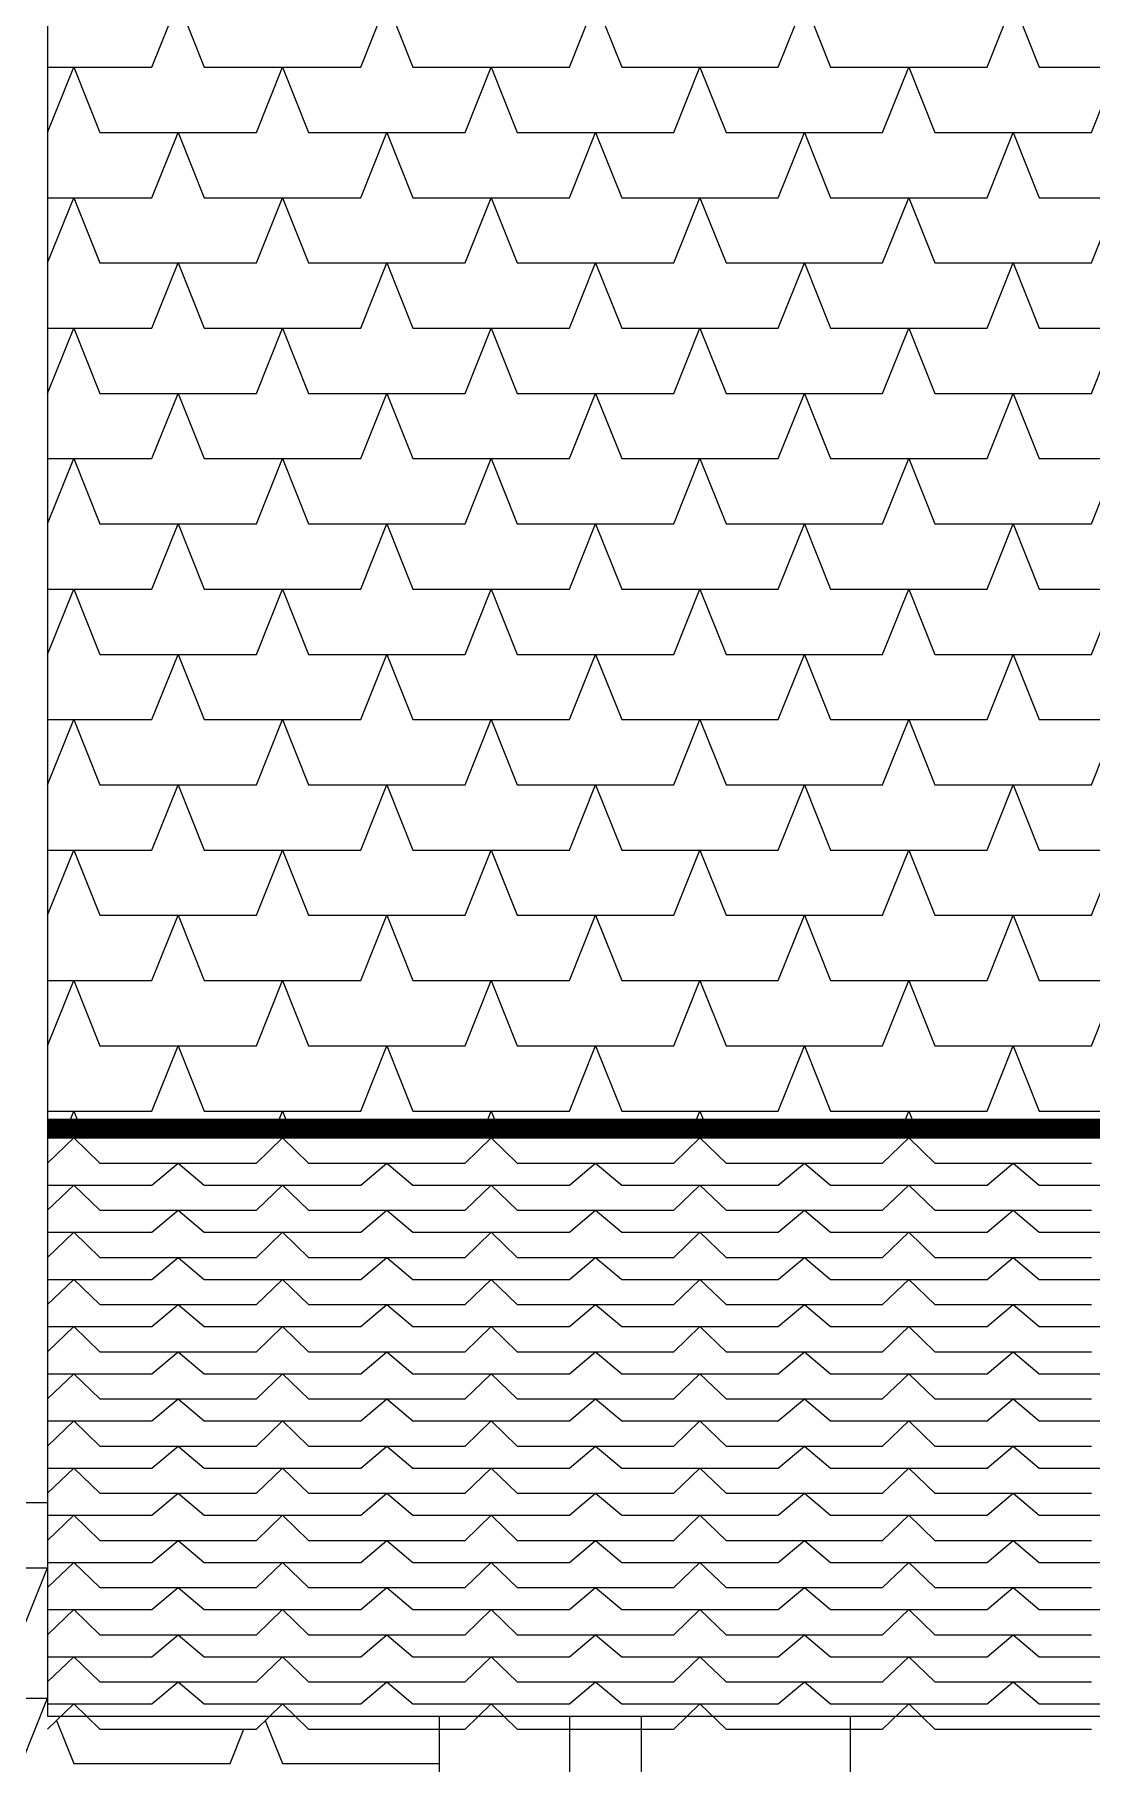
# Model space of a CAD drawing. Header units: inches. Extents: x 86794 to 87086, y 41803 to 41823.
# Drawn here: x 87029.641 to 87030.451, y 41818.98 to 41820.305 of the extents above; entities that cross this region are included whole.
import ezdxf

# ---------------------------------------------------------------- set-up
doc = ezdxf.new("R2010")
doc.units = ezdxf.units.IN
doc.header["$MEASUREMENT"] = 0

msp = doc.modelspace()

# ---------------------------------------------------------------- linework, layer by layer
at = {"ltscale": 0.006}
for p, q in [((87029.6509, 41821.7295), (87029.6509, 41819.0158)), ((87029.6509, 41819.459), (87037.8509, 41819.459)), ((87029.6509, 41819.459), (87037.8509, 41819.459)), ((87029.6509, 41819.459), (87037.8509, 41819.459)), ((87023.7509, 41819.1795), (87029.6509, 41819.1795)), ((87029.6509, 41819.0158), (87037.8509, 41819.0158)), ((87029.9509, 41819.0158), (87029.9509, 41817.1136)), ((87030.0509, 41819.0158), (87030.0509, 41814.4136)), ((87030.1059, 41819.0158), (87030.1059, 41814.2936)), ((87030.2659, 41819.0158), (87030.2659, 41814.2936))]:
    msp.add_line(p, q, dxfattribs=at)
at = {"color": 250}
for p, q in [((87029.7309, 41820.2795), (87029.7509, 41820.3295)), ((87029.7509, 41820.3295), (87029.7709, 41820.2795)), ((87029.8909, 41820.2795), (87029.9109, 41820.3295)), ((87029.9109, 41820.3295), (87029.9309, 41820.2795)), ((87030.0509, 41820.2795), (87030.0709, 41820.3295)), ((87030.0709, 41820.3295), (87030.0909, 41820.2795)), ((87030.2109, 41820.2795), (87030.2309, 41820.3295)), ((87030.2309, 41820.3295), (87030.2509, 41820.2795)), ((87030.3709, 41820.2795), (87030.3909, 41820.3295)), ((87030.3909, 41820.3295), (87030.4109, 41820.2795)), ((87029.6509, 41820.2795), (87029.7309, 41820.2795)), ((87029.6509, 41820.2295), (87029.6709, 41820.2795)), ((87029.6709, 41820.2795), (87029.6909, 41820.2295)), ((87029.7709, 41820.2795), (87029.8909, 41820.2795)), ((87029.8109, 41820.2295), (87029.8309, 41820.2795)), ((87029.8309, 41820.2795), (87029.8509, 41820.2295)), ((87029.9309, 41820.2795), (87030.0509, 41820.2795)), ((87029.9709, 41820.2295), (87029.9909, 41820.2795)), ((87029.9909, 41820.2795), (87030.0109, 41820.2295)), ((87030.0909, 41820.2795), (87030.2109, 41820.2795)), ((87030.1309, 41820.2295), (87030.1509, 41820.2795)), ((87030.1509, 41820.2795), (87030.1709, 41820.2295)), ((87030.2509, 41820.2795), (87030.3709, 41820.2795)), ((87030.2909, 41820.2295), (87030.3109, 41820.2795)), ((87030.3109, 41820.2795), (87030.3309, 41820.2295)), ((87030.4109, 41820.2795), (87030.5309, 41820.2795)), ((87030.4509, 41820.2295), (87030.4709, 41820.2795)), ((87029.6909, 41820.2295), (87029.8109, 41820.2295)), ((87029.7309, 41820.1795), (87029.7509, 41820.2295)), ((87029.7509, 41820.2295), (87029.7709, 41820.1795)), ((87029.8509, 41820.2295), (87029.9709, 41820.2295)), ((87029.8909, 41820.1795), (87029.9109, 41820.2295)), ((87029.9109, 41820.2295), (87029.9309, 41820.1795)), ((87030.0109, 41820.2295), (87030.1309, 41820.2295)), ((87030.0509, 41820.1795), (87030.0709, 41820.2295)), ((87030.0709, 41820.2295), (87030.0909, 41820.1795)), ((87030.1709, 41820.2295), (87030.2909, 41820.2295)), ((87030.2109, 41820.1795), (87030.2309, 41820.2295)), ((87030.2309, 41820.2295), (87030.2509, 41820.1795)), ((87030.3309, 41820.2295), (87030.4509, 41820.2295)), ((87030.3709, 41820.1795), (87030.3909, 41820.2295)), ((87030.3909, 41820.2295), (87030.4109, 41820.1795)), ((87029.6509, 41820.1795), (87029.7309, 41820.1795)), ((87029.6509, 41820.1295), (87029.6709, 41820.1795)), ((87029.6709, 41820.1795), (87029.6909, 41820.1295)), ((87029.7709, 41820.1795), (87029.8909, 41820.1795)), ((87029.8109, 41820.1295), (87029.8309, 41820.1795)), ((87029.8309, 41820.1795), (87029.8509, 41820.1295)), ((87029.9309, 41820.1795), (87030.0509, 41820.1795)), ((87029.9709, 41820.1295), (87029.9909, 41820.1795)), ((87029.9909, 41820.1795), (87030.0109, 41820.1295)), ((87030.0909, 41820.1795), (87030.2109, 41820.1795)), ((87030.1309, 41820.1295), (87030.1509, 41820.1795)), ((87030.1509, 41820.1795), (87030.1709, 41820.1295)), ((87030.2509, 41820.1795), (87030.3709, 41820.1795)), ((87030.2909, 41820.1295), (87030.3109, 41820.1795)), ((87030.3109, 41820.1795), (87030.3309, 41820.1295)), ((87030.4109, 41820.1795), (87030.5309, 41820.1795)), ((87030.4509, 41820.1295), (87030.4709, 41820.1795)), ((87029.6909, 41820.1295), (87029.8109, 41820.1295)), ((87029.7309, 41820.0795), (87029.7509, 41820.1295)), ((87029.7509, 41820.1295), (87029.7709, 41820.0795)), ((87029.8509, 41820.1295), (87029.9709, 41820.1295)), ((87029.8909, 41820.0795), (87029.9109, 41820.1295)), ((87029.9109, 41820.1295), (87029.9309, 41820.0795)), ((87030.0109, 41820.1295), (87030.1309, 41820.1295)), ((87030.0509, 41820.0795), (87030.0709, 41820.1295)), ((87030.0709, 41820.1295), (87030.0909, 41820.0795)), ((87030.1709, 41820.1295), (87030.2909, 41820.1295)), ((87030.2109, 41820.0795), (87030.2309, 41820.1295)), ((87030.2309, 41820.1295), (87030.2509, 41820.0795)), ((87030.3309, 41820.1295), (87030.4509, 41820.1295)), ((87030.3709, 41820.0795), (87030.3909, 41820.1295)), ((87030.3909, 41820.1295), (87030.4109, 41820.0795)), ((87029.6509, 41820.0795), (87029.7309, 41820.0795)), ((87029.6509, 41820.0295), (87029.6709, 41820.0795)), ((87029.6709, 41820.0795), (87029.6909, 41820.0295)), ((87029.7709, 41820.0795), (87029.8909, 41820.0795)), ((87029.8109, 41820.0295), (87029.8309, 41820.0795)), ((87029.8309, 41820.0795), (87029.8509, 41820.0295)), ((87029.9309, 41820.0795), (87030.0509, 41820.0795)), ((87029.9709, 41820.0295), (87029.9909, 41820.0795)), ((87029.9909, 41820.0795), (87030.0109, 41820.0295)), ((87030.0909, 41820.0795), (87030.2109, 41820.0795)), ((87030.1309, 41820.0295), (87030.1509, 41820.0795)), ((87030.1509, 41820.0795), (87030.1709, 41820.0295)), ((87030.2509, 41820.0795), (87030.3709, 41820.0795)), ((87030.2909, 41820.0295), (87030.3109, 41820.0795)), ((87030.3109, 41820.0795), (87030.3309, 41820.0295)), ((87030.4109, 41820.0795), (87030.5309, 41820.0795)), ((87030.4509, 41820.0295), (87030.4709, 41820.0795)), ((87029.6909, 41820.0295), (87029.8109, 41820.0295)), ((87029.7309, 41819.9795), (87029.7509, 41820.0295)), ((87029.7509, 41820.0295), (87029.7709, 41819.9795)), ((87029.8509, 41820.0295), (87029.9709, 41820.0295)), ((87029.8909, 41819.9795), (87029.9109, 41820.0295)), ((87029.9109, 41820.0295), (87029.9309, 41819.9795)), ((87030.0109, 41820.0295), (87030.1309, 41820.0295)), ((87030.0509, 41819.9795), (87030.0709, 41820.0295)), ((87030.0709, 41820.0295), (87030.0909, 41819.9795)), ((87030.1709, 41820.0295), (87030.2909, 41820.0295)), ((87030.2109, 41819.9795), (87030.2309, 41820.0295)), ((87030.2309, 41820.0295), (87030.2509, 41819.9795)), ((87030.3309, 41820.0295), (87030.4509, 41820.0295)), ((87030.3709, 41819.9795), (87030.3909, 41820.0295)), ((87030.3909, 41820.0295), (87030.4109, 41819.9795)), ((87029.6509, 41819.9795), (87029.7309, 41819.9795)), ((87029.6509, 41819.9295), (87029.6709, 41819.9795)), ((87029.6709, 41819.9795), (87029.6909, 41819.9295)), ((87029.7709, 41819.9795), (87029.8909, 41819.9795)), ((87029.8109, 41819.9295), (87029.8309, 41819.9795)), ((87029.8309, 41819.9795), (87029.8509, 41819.9295)), ((87029.9309, 41819.9795), (87030.0509, 41819.9795)), ((87029.9709, 41819.9295), (87029.9909, 41819.9795)), ((87029.9909, 41819.9795), (87030.0109, 41819.9295)), ((87030.0909, 41819.9795), (87030.2109, 41819.9795)), ((87030.1309, 41819.9295), (87030.1509, 41819.9795)), ((87030.1509, 41819.9795), (87030.1709, 41819.9295)), ((87030.2509, 41819.9795), (87030.3709, 41819.9795)), ((87030.2909, 41819.9295), (87030.3109, 41819.9795)), ((87030.3109, 41819.9795), (87030.3309, 41819.9295)), ((87030.4109, 41819.9795), (87030.5309, 41819.9795)), ((87030.4509, 41819.9295), (87030.4709, 41819.9795)), ((87029.6909, 41819.9295), (87029.8109, 41819.9295)), ((87029.7309, 41819.8795), (87029.7509, 41819.9295)), ((87029.7509, 41819.9295), (87029.7709, 41819.8795)), ((87029.8509, 41819.9295), (87029.9709, 41819.9295)), ((87029.8909, 41819.8795), (87029.9109, 41819.9295)), ((87029.9109, 41819.9295), (87029.9309, 41819.8795)), ((87030.0109, 41819.9295), (87030.1309, 41819.9295)), ((87030.0509, 41819.8795), (87030.0709, 41819.9295)), ((87030.0709, 41819.9295), (87030.0909, 41819.8795)), ((87030.1709, 41819.9295), (87030.2909, 41819.9295)), ((87030.2109, 41819.8795), (87030.2309, 41819.9295)), ((87030.2309, 41819.9295), (87030.2509, 41819.8795)), ((87030.3309, 41819.9295), (87030.4509, 41819.9295)), ((87030.3709, 41819.8795), (87030.3909, 41819.9295)), ((87030.3909, 41819.9295), (87030.4109, 41819.8795)), ((87029.6509, 41819.8795), (87029.7309, 41819.8795)), ((87029.6509, 41819.8295), (87029.6709, 41819.8795)), ((87029.6709, 41819.8795), (87029.6909, 41819.8295)), ((87029.7709, 41819.8795), (87029.8909, 41819.8795)), ((87029.8109, 41819.8295), (87029.8309, 41819.8795)), ((87029.8309, 41819.8795), (87029.8509, 41819.8295)), ((87029.9309, 41819.8795), (87030.0509, 41819.8795)), ((87029.9709, 41819.8295), (87029.9909, 41819.8795)), ((87029.9909, 41819.8795), (87030.0109, 41819.8295)), ((87030.0909, 41819.8795), (87030.2109, 41819.8795)), ((87030.1309, 41819.8295), (87030.1509, 41819.8795)), ((87030.1509, 41819.8795), (87030.1709, 41819.8295)), ((87030.2509, 41819.8795), (87030.3709, 41819.8795)), ((87030.2909, 41819.8295), (87030.3109, 41819.8795)), ((87030.3109, 41819.8795), (87030.3309, 41819.8295)), ((87030.4109, 41819.8795), (87030.5309, 41819.8795)), ((87030.4509, 41819.8295), (87030.4709, 41819.8795)), ((87029.6909, 41819.8295), (87029.8109, 41819.8295)), ((87029.7309, 41819.7795), (87029.7509, 41819.8295)), ((87029.7509, 41819.8295), (87029.7709, 41819.7795)), ((87029.8509, 41819.8295), (87029.9709, 41819.8295)), ((87029.8909, 41819.7795), (87029.9109, 41819.8295)), ((87029.9109, 41819.8295), (87029.9309, 41819.7795)), ((87030.0109, 41819.8295), (87030.1309, 41819.8295)), ((87030.0509, 41819.7795), (87030.0709, 41819.8295)), ((87030.0709, 41819.8295), (87030.0909, 41819.7795)), ((87030.1709, 41819.8295), (87030.2909, 41819.8295)), ((87030.2109, 41819.7795), (87030.2309, 41819.8295)), ((87030.2309, 41819.8295), (87030.2509, 41819.7795)), ((87030.3309, 41819.8295), (87030.4509, 41819.8295)), ((87030.3709, 41819.7795), (87030.3909, 41819.8295)), ((87030.3909, 41819.8295), (87030.4109, 41819.7795)), ((87029.6509, 41819.7795), (87029.7309, 41819.7795)), ((87029.6509, 41819.7295), (87029.6709, 41819.7795)), ((87029.6709, 41819.7795), (87029.6909, 41819.7295)), ((87029.7709, 41819.7795), (87029.8909, 41819.7795)), ((87029.8109, 41819.7295), (87029.8309, 41819.7795)), ((87029.8309, 41819.7795), (87029.8509, 41819.7295)), ((87029.9309, 41819.7795), (87030.0509, 41819.7795)), ((87029.9709, 41819.7295), (87029.9909, 41819.7795)), ((87029.9909, 41819.7795), (87030.0109, 41819.7295)), ((87030.0909, 41819.7795), (87030.2109, 41819.7795)), ((87030.1309, 41819.7295), (87030.1509, 41819.7795)), ((87030.1509, 41819.7795), (87030.1709, 41819.7295)), ((87030.2509, 41819.7795), (87030.3709, 41819.7795)), ((87030.2909, 41819.7295), (87030.3109, 41819.7795)), ((87030.3109, 41819.7795), (87030.3309, 41819.7295)), ((87030.4109, 41819.7795), (87030.5309, 41819.7795)), ((87030.4509, 41819.7295), (87030.4709, 41819.7795)), ((87029.6909, 41819.7295), (87029.8109, 41819.7295)), ((87029.7309, 41819.6795), (87029.7509, 41819.7295)), ((87029.7509, 41819.7295), (87029.7709, 41819.6795)), ((87029.8509, 41819.7295), (87029.9709, 41819.7295)), ((87029.8909, 41819.6795), (87029.9109, 41819.7295)), ((87029.9109, 41819.7295), (87029.9309, 41819.6795)), ((87030.0109, 41819.7295), (87030.1309, 41819.7295)), ((87030.0509, 41819.6795), (87030.0709, 41819.7295)), ((87030.0709, 41819.7295), (87030.0909, 41819.6795)), ((87030.1709, 41819.7295), (87030.2909, 41819.7295)), ((87030.2109, 41819.6795), (87030.2309, 41819.7295)), ((87030.2309, 41819.7295), (87030.2509, 41819.6795)), ((87030.3309, 41819.7295), (87030.4509, 41819.7295)), ((87030.3709, 41819.6795), (87030.3909, 41819.7295)), ((87030.3909, 41819.7295), (87030.4109, 41819.6795)), ((87029.6509, 41819.6795), (87029.7309, 41819.6795)), ((87029.6509, 41819.6295), (87029.6709, 41819.6795)), ((87029.6709, 41819.6795), (87029.6909, 41819.6295)), ((87029.7709, 41819.6795), (87029.8909, 41819.6795)), ((87029.8109, 41819.6295), (87029.8309, 41819.6795)), ((87029.8309, 41819.6795), (87029.8509, 41819.6295)), ((87029.9309, 41819.6795), (87030.0509, 41819.6795)), ((87029.9709, 41819.6295), (87029.9909, 41819.6795)), ((87029.9909, 41819.6795), (87030.0109, 41819.6295)), ((87030.0909, 41819.6795), (87030.2109, 41819.6795)), ((87030.1309, 41819.6295), (87030.1509, 41819.6795)), ((87030.1509, 41819.6795), (87030.1709, 41819.6295)), ((87030.2509, 41819.6795), (87030.3709, 41819.6795)), ((87030.2909, 41819.6295), (87030.3109, 41819.6795)), ((87030.3109, 41819.6795), (87030.3309, 41819.6295)), ((87030.4109, 41819.6795), (87030.5309, 41819.6795)), ((87030.4509, 41819.6295), (87030.4709, 41819.6795)), ((87029.6909, 41819.6295), (87029.8109, 41819.6295)), ((87029.7309, 41819.5795), (87029.7509, 41819.6295)), ((87029.7509, 41819.6295), (87029.7709, 41819.5795)), ((87029.8509, 41819.6295), (87029.9709, 41819.6295)), ((87029.8909, 41819.5795), (87029.9109, 41819.6295)), ((87029.9109, 41819.6295), (87029.9309, 41819.5795)), ((87030.0109, 41819.6295), (87030.1309, 41819.6295)), ((87030.0509, 41819.5795), (87030.0709, 41819.6295)), ((87030.0709, 41819.6295), (87030.0909, 41819.5795)), ((87030.1709, 41819.6295), (87030.2909, 41819.6295)), ((87030.2109, 41819.5795), (87030.2309, 41819.6295)), ((87030.2309, 41819.6295), (87030.2509, 41819.5795)), ((87030.3309, 41819.6295), (87030.4509, 41819.6295)), ((87030.3709, 41819.5795), (87030.3909, 41819.6295)), ((87030.3909, 41819.6295), (87030.4109, 41819.5795)), ((87029.6509, 41819.5795), (87029.7309, 41819.5795)), ((87029.6509, 41819.5295), (87029.6709, 41819.5795)), ((87029.6709, 41819.5795), (87029.6909, 41819.5295)), ((87029.7709, 41819.5795), (87029.8909, 41819.5795)), ((87029.8109, 41819.5295), (87029.8309, 41819.5795)), ((87029.8309, 41819.5795), (87029.8509, 41819.5295)), ((87029.9309, 41819.5795), (87030.0509, 41819.5795)), ((87029.9709, 41819.5295), (87029.9909, 41819.5795)), ((87029.9909, 41819.5795), (87030.0109, 41819.5295)), ((87030.0909, 41819.5795), (87030.2109, 41819.5795)), ((87030.1309, 41819.5295), (87030.1509, 41819.5795)), ((87030.1509, 41819.5795), (87030.1709, 41819.5295)), ((87030.2509, 41819.5795), (87030.3709, 41819.5795)), ((87030.2909, 41819.5295), (87030.3109, 41819.5795)), ((87030.3109, 41819.5795), (87030.3309, 41819.5295)), ((87030.4109, 41819.5795), (87030.5309, 41819.5795)), ((87030.4509, 41819.5295), (87030.4709, 41819.5795)), ((87029.6909, 41819.5295), (87029.8109, 41819.5295)), ((87029.7309, 41819.4795), (87029.7509, 41819.5295)), ((87029.7509, 41819.5295), (87029.7709, 41819.4795)), ((87029.8509, 41819.5295), (87029.9709, 41819.5295)), ((87029.8909, 41819.4795), (87029.9109, 41819.5295)), ((87029.9109, 41819.5295), (87029.9309, 41819.4795)), ((87030.0109, 41819.5295), (87030.1309, 41819.5295)), ((87030.0509, 41819.4795), (87030.0709, 41819.5295)), ((87030.0709, 41819.5295), (87030.0909, 41819.4795)), ((87030.1709, 41819.5295), (87030.2909, 41819.5295)), ((87030.2109, 41819.4795), (87030.2309, 41819.5295)), ((87030.2309, 41819.5295), (87030.2509, 41819.4795)), ((87030.3309, 41819.5295), (87030.4509, 41819.5295)), ((87030.3709, 41819.4795), (87030.3909, 41819.5295)), ((87030.3909, 41819.5295), (87030.4109, 41819.4795)), ((87029.6509, 41819.4795), (87029.7309, 41819.4795)), ((87029.6627, 41819.459), (87029.6709, 41819.4795)), ((87029.6709, 41819.4795), (87029.6791, 41819.459)), ((87029.7709, 41819.4795), (87029.8909, 41819.4795)), ((87029.8227, 41819.459), (87029.8309, 41819.4795)), ((87029.8309, 41819.4795), (87029.8391, 41819.459)), ((87029.9309, 41819.4795), (87030.0509, 41819.4795)), ((87029.9827, 41819.459), (87029.9909, 41819.4795)), ((87029.9909, 41819.4795), (87029.9991, 41819.459)), ((87030.0909, 41819.4795), (87030.2109, 41819.4795)), ((87030.1427, 41819.459), (87030.1509, 41819.4795)), ((87030.1509, 41819.4795), (87030.1591, 41819.459)), ((87030.2509, 41819.4795), (87030.3709, 41819.4795)), ((87030.3027, 41819.459), (87030.3109, 41819.4795)), ((87030.3109, 41819.4795), (87030.3191, 41819.459)), ((87030.4109, 41819.4795), (87030.5309, 41819.4795)), ((87029.6509, 41819.4396), (87029.6709, 41819.459)), ((87029.6709, 41819.459), (87029.6909, 41819.4396)), ((87029.8109, 41819.4396), (87029.8309, 41819.459)), ((87029.8309, 41819.459), (87029.8509, 41819.4396)), ((87029.9709, 41819.4396), (87029.9909, 41819.459)), ((87029.9909, 41819.459), (87030.0109, 41819.4396)), ((87030.1309, 41819.4396), (87030.1509, 41819.459)), ((87030.1509, 41819.459), (87030.1709, 41819.4396)), ((87030.2909, 41819.4396), (87030.3109, 41819.459)), ((87030.3109, 41819.459), (87030.3309, 41819.4396)), ((87029.6909, 41819.4396), (87029.8109, 41819.4396)), ((87029.7309, 41819.4228), (87029.7509, 41819.4396)), ((87029.7509, 41819.4396), (87029.7709, 41819.4228)), ((87029.8509, 41819.4396), (87029.9709, 41819.4396)), ((87029.8909, 41819.4228), (87029.9109, 41819.4396)), ((87029.9109, 41819.4396), (87029.9309, 41819.4228)), ((87030.0109, 41819.4396), (87030.1309, 41819.4396)), ((87030.0509, 41819.4228), (87030.0709, 41819.4396)), ((87030.0709, 41819.4396), (87030.0909, 41819.4228)), ((87030.1709, 41819.4396), (87030.2909, 41819.4396)), ((87030.2109, 41819.4228), (87030.2309, 41819.4396)), ((87030.2309, 41819.4396), (87030.2509, 41819.4228)), ((87030.3309, 41819.4396), (87030.4509, 41819.4396)), ((87030.3709, 41819.4228), (87030.3909, 41819.4396)), ((87030.3909, 41819.4396), (87030.4109, 41819.4228)), ((87029.6509, 41819.4228), (87029.7309, 41819.4228)), ((87029.6509, 41819.4035), (87029.6709, 41819.4228)), ((87029.6709, 41819.4228), (87029.6909, 41819.4035)), ((87029.7709, 41819.4228), (87029.8909, 41819.4228)), ((87029.8109, 41819.4035), (87029.8309, 41819.4228)), ((87029.8309, 41819.4228), (87029.8509, 41819.4035)), ((87029.9309, 41819.4228), (87030.0509, 41819.4228)), ((87029.9709, 41819.4035), (87029.9909, 41819.4228)), ((87029.9909, 41819.4228), (87030.0109, 41819.4035)), ((87030.0909, 41819.4228), (87030.2109, 41819.4228)), ((87030.1309, 41819.4035), (87030.1509, 41819.4228)), ((87030.1509, 41819.4228), (87030.1709, 41819.4035)), ((87030.2509, 41819.4228), (87030.3709, 41819.4228)), ((87030.2909, 41819.4035), (87030.3109, 41819.4228)), ((87030.3109, 41819.4228), (87030.3309, 41819.4035)), ((87030.4109, 41819.4228), (87030.5309, 41819.4228)), ((87029.6909, 41819.4035), (87029.8109, 41819.4035)), ((87029.7309, 41819.3867), (87029.7509, 41819.4035)), ((87029.7509, 41819.4035), (87029.7709, 41819.3867)), ((87029.8509, 41819.4035), (87029.9709, 41819.4035)), ((87029.8909, 41819.3867), (87029.9109, 41819.4035)), ((87029.9109, 41819.4035), (87029.9309, 41819.3867)), ((87030.0109, 41819.4035), (87030.1309, 41819.4035)), ((87030.0509, 41819.3867), (87030.0709, 41819.4035)), ((87030.0709, 41819.4035), (87030.0909, 41819.3867)), ((87030.1709, 41819.4035), (87030.2909, 41819.4035)), ((87030.2109, 41819.3867), (87030.2309, 41819.4035)), ((87030.2309, 41819.4035), (87030.2509, 41819.3867)), ((87030.3309, 41819.4035), (87030.4509, 41819.4035)), ((87030.3709, 41819.3867), (87030.3909, 41819.4035)), ((87030.3909, 41819.4035), (87030.4109, 41819.3867)), ((87029.6509, 41819.3867), (87029.7309, 41819.3867)), ((87029.6509, 41819.3673), (87029.6709, 41819.3867)), ((87029.6709, 41819.3867), (87029.6909, 41819.3673)), ((87029.7709, 41819.3867), (87029.8909, 41819.3867)), ((87029.8109, 41819.3673), (87029.8309, 41819.3867)), ((87029.8309, 41819.3867), (87029.8509, 41819.3673)), ((87029.9309, 41819.3867), (87030.0509, 41819.3867)), ((87029.9709, 41819.3673), (87029.9909, 41819.3867)), ((87029.9909, 41819.3867), (87030.0109, 41819.3673)), ((87030.0909, 41819.3867), (87030.2109, 41819.3867)), ((87030.1309, 41819.3673), (87030.1509, 41819.3867)), ((87030.1509, 41819.3867), (87030.1709, 41819.3673)), ((87030.2509, 41819.3867), (87030.3709, 41819.3867)), ((87030.2909, 41819.3673), (87030.3109, 41819.3867)), ((87030.3109, 41819.3867), (87030.3309, 41819.3673)), ((87030.4109, 41819.3867), (87030.5309, 41819.3867)), ((87029.6909, 41819.3673), (87029.8109, 41819.3673)), ((87029.7309, 41819.3505), (87029.7509, 41819.3673)), ((87029.7509, 41819.3673), (87029.7709, 41819.3505)), ((87029.8509, 41819.3673), (87029.9709, 41819.3673)), ((87029.8909, 41819.3505), (87029.9109, 41819.3673)), ((87029.9109, 41819.3673), (87029.9309, 41819.3505)), ((87030.0109, 41819.3673), (87030.1309, 41819.3673)), ((87030.0509, 41819.3505), (87030.0709, 41819.3673)), ((87030.0709, 41819.3673), (87030.0909, 41819.3505)), ((87030.1709, 41819.3673), (87030.2909, 41819.3673)), ((87030.2109, 41819.3505), (87030.2309, 41819.3673)), ((87030.2309, 41819.3673), (87030.2509, 41819.3505)), ((87030.3309, 41819.3673), (87030.4509, 41819.3673)), ((87030.3709, 41819.3505), (87030.3909, 41819.3673)), ((87030.3909, 41819.3673), (87030.4109, 41819.3505)), ((87029.6509, 41819.3505), (87029.7309, 41819.3505)), ((87029.6509, 41819.3312), (87029.6709, 41819.3505)), ((87029.6709, 41819.3505), (87029.6909, 41819.3312)), ((87029.7709, 41819.3505), (87029.8909, 41819.3505)), ((87029.8109, 41819.3312), (87029.8309, 41819.3505)), ((87029.8309, 41819.3505), (87029.8509, 41819.3312)), ((87029.9309, 41819.3505), (87030.0509, 41819.3505)), ((87029.9709, 41819.3312), (87029.9909, 41819.3505)), ((87029.9909, 41819.3505), (87030.0109, 41819.3312)), ((87030.0909, 41819.3505), (87030.2109, 41819.3505)), ((87030.1309, 41819.3312), (87030.1509, 41819.3505)), ((87030.1509, 41819.3505), (87030.1709, 41819.3312)), ((87030.2509, 41819.3505), (87030.3709, 41819.3505)), ((87030.2909, 41819.3312), (87030.3109, 41819.3505)), ((87030.3109, 41819.3505), (87030.3309, 41819.3312)), ((87030.4109, 41819.3505), (87030.5309, 41819.3505)), ((87029.6909, 41819.3312), (87029.8109, 41819.3312)), ((87029.7309, 41819.3144), (87029.7509, 41819.3312)), ((87029.7509, 41819.3312), (87029.7709, 41819.3144)), ((87029.8509, 41819.3312), (87029.9709, 41819.3312)), ((87029.8909, 41819.3144), (87029.9109, 41819.3312)), ((87029.9109, 41819.3312), (87029.9309, 41819.3144)), ((87030.0109, 41819.3312), (87030.1309, 41819.3312)), ((87030.0509, 41819.3144), (87030.0709, 41819.3312)), ((87030.0709, 41819.3312), (87030.0909, 41819.3144)), ((87030.1709, 41819.3312), (87030.2909, 41819.3312)), ((87030.2109, 41819.3144), (87030.2309, 41819.3312)), ((87030.2309, 41819.3312), (87030.2509, 41819.3144)), ((87030.3309, 41819.3312), (87030.4509, 41819.3312)), ((87030.3709, 41819.3144), (87030.3909, 41819.3312)), ((87030.3909, 41819.3312), (87030.4109, 41819.3144)), ((87029.6509, 41819.3144), (87029.7309, 41819.3144)), ((87029.6509, 41819.295), (87029.6709, 41819.3144)), ((87029.6709, 41819.3144), (87029.6909, 41819.295)), ((87029.7709, 41819.3144), (87029.8909, 41819.3144)), ((87029.8109, 41819.295), (87029.8309, 41819.3144)), ((87029.8309, 41819.3144), (87029.8509, 41819.295)), ((87029.9309, 41819.3144), (87030.0509, 41819.3144)), ((87029.9709, 41819.295), (87029.9909, 41819.3144)), ((87029.9909, 41819.3144), (87030.0109, 41819.295)), ((87030.0909, 41819.3144), (87030.2109, 41819.3144)), ((87030.1309, 41819.295), (87030.1509, 41819.3144)), ((87030.1509, 41819.3144), (87030.1709, 41819.295)), ((87030.2509, 41819.3144), (87030.3709, 41819.3144)), ((87030.2909, 41819.295), (87030.3109, 41819.3144)), ((87030.3109, 41819.3144), (87030.3309, 41819.295)), ((87030.4109, 41819.3144), (87030.5309, 41819.3144)), ((87029.6909, 41819.295), (87029.8109, 41819.295)), ((87029.7309, 41819.2782), (87029.7509, 41819.295)), ((87029.7509, 41819.295), (87029.7709, 41819.2782)), ((87029.8509, 41819.295), (87029.9709, 41819.295)), ((87029.8909, 41819.2782), (87029.9109, 41819.295)), ((87029.9109, 41819.295), (87029.9309, 41819.2782)), ((87030.0109, 41819.295), (87030.1309, 41819.295)), ((87030.0509, 41819.2782), (87030.0709, 41819.295)), ((87030.0709, 41819.295), (87030.0909, 41819.2782)), ((87030.1709, 41819.295), (87030.2909, 41819.295)), ((87030.2109, 41819.2782), (87030.2309, 41819.295)), ((87030.2309, 41819.295), (87030.2509, 41819.2782)), ((87030.3309, 41819.295), (87030.4509, 41819.295)), ((87030.3709, 41819.2782), (87030.3909, 41819.295)), ((87030.3909, 41819.295), (87030.4109, 41819.2782)), ((87029.6509, 41819.2782), (87029.7309, 41819.2782)), ((87029.6509, 41819.2589), (87029.6709, 41819.2782)), ((87029.6709, 41819.2782), (87029.6909, 41819.2589)), ((87029.7709, 41819.2782), (87029.8909, 41819.2782)), ((87029.8109, 41819.2589), (87029.8309, 41819.2782)), ((87029.8309, 41819.2782), (87029.8509, 41819.2589)), ((87029.9309, 41819.2782), (87030.0509, 41819.2782)), ((87029.9709, 41819.2589), (87029.9909, 41819.2782)), ((87029.9909, 41819.2782), (87030.0109, 41819.2589)), ((87030.0909, 41819.2782), (87030.2109, 41819.2782)), ((87030.1309, 41819.2589), (87030.1509, 41819.2782)), ((87030.1509, 41819.2782), (87030.1709, 41819.2589)), ((87030.2509, 41819.2782), (87030.3709, 41819.2782)), ((87030.2909, 41819.2589), (87030.3109, 41819.2782)), ((87030.3109, 41819.2782), (87030.3309, 41819.2589)), ((87030.4109, 41819.2782), (87030.5309, 41819.2782)), ((87029.6909, 41819.2589), (87029.8109, 41819.2589)), ((87029.7309, 41819.2421), (87029.7509, 41819.2589)), ((87029.7509, 41819.2589), (87029.7709, 41819.2421)), ((87029.8509, 41819.2589), (87029.9709, 41819.2589)), ((87029.8909, 41819.2421), (87029.9109, 41819.2589)), ((87029.9109, 41819.2589), (87029.9309, 41819.2421)), ((87030.0109, 41819.2589), (87030.1309, 41819.2589)), ((87030.0509, 41819.2421), (87030.0709, 41819.2589)), ((87030.0709, 41819.2589), (87030.0909, 41819.2421)), ((87030.1709, 41819.2589), (87030.2909, 41819.2589)), ((87030.2109, 41819.2421), (87030.2309, 41819.2589)), ((87030.2309, 41819.2589), (87030.2509, 41819.2421)), ((87030.3309, 41819.2589), (87030.4509, 41819.2589)), ((87030.3709, 41819.2421), (87030.3909, 41819.2589)), ((87030.3909, 41819.2589), (87030.4109, 41819.2421)), ((87029.6509, 41819.2421), (87029.7309, 41819.2421)), ((87029.6509, 41819.2227), (87029.6709, 41819.2421)), ((87029.6709, 41819.2421), (87029.6909, 41819.2227)), ((87029.7709, 41819.2421), (87029.8909, 41819.2421)), ((87029.8109, 41819.2227), (87029.8309, 41819.2421)), ((87029.8309, 41819.2421), (87029.8509, 41819.2227)), ((87029.9309, 41819.2421), (87030.0509, 41819.2421)), ((87029.9709, 41819.2227), (87029.9909, 41819.2421)), ((87029.9909, 41819.2421), (87030.0109, 41819.2227)), ((87030.0909, 41819.2421), (87030.2109, 41819.2421)), ((87030.1309, 41819.2227), (87030.1509, 41819.2421)), ((87030.1509, 41819.2421), (87030.1709, 41819.2227)), ((87030.2509, 41819.2421), (87030.3709, 41819.2421)), ((87030.2909, 41819.2227), (87030.3109, 41819.2421)), ((87030.3109, 41819.2421), (87030.3309, 41819.2227)), ((87030.4109, 41819.2421), (87030.5309, 41819.2421)), ((87029.6909, 41819.2227), (87029.8109, 41819.2227)), ((87029.7309, 41819.2059), (87029.7509, 41819.2227)), ((87029.7509, 41819.2227), (87029.7709, 41819.2059)), ((87029.8509, 41819.2227), (87029.9709, 41819.2227)), ((87029.8909, 41819.2059), (87029.9109, 41819.2227)), ((87029.9109, 41819.2227), (87029.9309, 41819.2059)), ((87030.0109, 41819.2227), (87030.1309, 41819.2227)), ((87030.0509, 41819.2059), (87030.0709, 41819.2227)), ((87030.0709, 41819.2227), (87030.0909, 41819.2059)), ((87030.1709, 41819.2227), (87030.2909, 41819.2227)), ((87030.2109, 41819.2059), (87030.2309, 41819.2227)), ((87030.2309, 41819.2227), (87030.2509, 41819.2059)), ((87030.3309, 41819.2227), (87030.4509, 41819.2227)), ((87030.3709, 41819.2059), (87030.3909, 41819.2227)), ((87030.3909, 41819.2227), (87030.4109, 41819.2059)), ((87029.6509, 41819.2059), (87029.7309, 41819.2059)), ((87029.6509, 41819.1866), (87029.6709, 41819.2059)), ((87029.6709, 41819.2059), (87029.6909, 41819.1866)), ((87029.7709, 41819.2059), (87029.8909, 41819.2059)), ((87029.8109, 41819.1866), (87029.8309, 41819.2059)), ((87029.8309, 41819.2059), (87029.8509, 41819.1866)), ((87029.9309, 41819.2059), (87030.0509, 41819.2059)), ((87029.9709, 41819.1866), (87029.9909, 41819.2059)), ((87029.9909, 41819.2059), (87030.0109, 41819.1866)), ((87030.0909, 41819.2059), (87030.2109, 41819.2059)), ((87030.1309, 41819.1866), (87030.1509, 41819.2059)), ((87030.1509, 41819.2059), (87030.1709, 41819.1866)), ((87030.2509, 41819.2059), (87030.3709, 41819.2059)), ((87030.2909, 41819.1866), (87030.3109, 41819.2059)), ((87030.3109, 41819.2059), (87030.3309, 41819.1866)), ((87030.4109, 41819.2059), (87030.5309, 41819.2059)), ((87029.6909, 41819.1866), (87029.8109, 41819.1866)), ((87029.7309, 41819.1698), (87029.7509, 41819.1866)), ((87029.7509, 41819.1866), (87029.7709, 41819.1698)), ((87029.8509, 41819.1866), (87029.9709, 41819.1866)), ((87029.8909, 41819.1698), (87029.9109, 41819.1866)), ((87029.9109, 41819.1866), (87029.9309, 41819.1698)), ((87030.0109, 41819.1866), (87030.1309, 41819.1866)), ((87030.0509, 41819.1698), (87030.0709, 41819.1866)), ((87030.0709, 41819.1866), (87030.0909, 41819.1698)), ((87030.1709, 41819.1866), (87030.2909, 41819.1866)), ((87030.2109, 41819.1698), (87030.2309, 41819.1866)), ((87030.2309, 41819.1866), (87030.2509, 41819.1698)), ((87030.3309, 41819.1866), (87030.4509, 41819.1866)), ((87030.3709, 41819.1698), (87030.3909, 41819.1866)), ((87030.3909, 41819.1866), (87030.4109, 41819.1698)), ((87029.6509, 41819.1698), (87029.7309, 41819.1698)), ((87029.6509, 41819.1504), (87029.6709, 41819.1698)), ((87029.6709, 41819.1698), (87029.6909, 41819.1504)), ((87029.7709, 41819.1698), (87029.8909, 41819.1698)), ((87029.8109, 41819.1504), (87029.8309, 41819.1698)), ((87029.8309, 41819.1698), (87029.8509, 41819.1504)), ((87029.9309, 41819.1698), (87030.0509, 41819.1698)), ((87029.9709, 41819.1504), (87029.9909, 41819.1698)), ((87029.9909, 41819.1698), (87030.0109, 41819.1504)), ((87030.0909, 41819.1698), (87030.2109, 41819.1698)), ((87030.1309, 41819.1504), (87030.1509, 41819.1698)), ((87030.1509, 41819.1698), (87030.1709, 41819.1504)), ((87030.2509, 41819.1698), (87030.3709, 41819.1698)), ((87030.2909, 41819.1504), (87030.3109, 41819.1698)), ((87030.3109, 41819.1698), (87030.3309, 41819.1504)), ((87030.4109, 41819.1698), (87030.5309, 41819.1698)), ((87029.6909, 41819.1504), (87029.8109, 41819.1504)), ((87029.7309, 41819.1336), (87029.7509, 41819.1504)), ((87029.7509, 41819.1504), (87029.7709, 41819.1336)), ((87029.8509, 41819.1504), (87029.9709, 41819.1504)), ((87029.8909, 41819.1336), (87029.9109, 41819.1504)), ((87029.9109, 41819.1504), (87029.9309, 41819.1336)), ((87030.0109, 41819.1504), (87030.1309, 41819.1504)), ((87030.0509, 41819.1336), (87030.0709, 41819.1504)), ((87030.0709, 41819.1504), (87030.0909, 41819.1336)), ((87030.1709, 41819.1504), (87030.2909, 41819.1504)), ((87030.2109, 41819.1336), (87030.2309, 41819.1504)), ((87030.2309, 41819.1504), (87030.2509, 41819.1336)), ((87030.3309, 41819.1504), (87030.4509, 41819.1504)), ((87030.3709, 41819.1336), (87030.3909, 41819.1504)), ((87030.3909, 41819.1504), (87030.4109, 41819.1336)), ((87029.6509, 41819.1336), (87029.7309, 41819.1336)), ((87029.6509, 41819.1143), (87029.6709, 41819.1336)), ((87029.6709, 41819.1336), (87029.6909, 41819.1143)), ((87029.7709, 41819.1336), (87029.8909, 41819.1336)), ((87029.8109, 41819.1143), (87029.8309, 41819.1336)), ((87029.8309, 41819.1336), (87029.8509, 41819.1143)), ((87029.9309, 41819.1336), (87030.0509, 41819.1336)), ((87029.9709, 41819.1143), (87029.9909, 41819.1336)), ((87029.9909, 41819.1336), (87030.0109, 41819.1143)), ((87030.0909, 41819.1336), (87030.2109, 41819.1336)), ((87030.1309, 41819.1143), (87030.1509, 41819.1336)), ((87030.1509, 41819.1336), (87030.1709, 41819.1143)), ((87030.2509, 41819.1336), (87030.3709, 41819.1336)), ((87030.2909, 41819.1143), (87030.3109, 41819.1336)), ((87030.3109, 41819.1336), (87030.3309, 41819.1143)), ((87030.4109, 41819.1336), (87030.5309, 41819.1336)), ((87029.5909, 41819.1295), (87029.6509, 41819.1295)), ((87029.6309, 41819.0795), (87029.6509, 41819.1295)), ((87029.6909, 41819.1143), (87029.8109, 41819.1143)), ((87029.7309, 41819.0975), (87029.7509, 41819.1143)), ((87029.7509, 41819.1143), (87029.7709, 41819.0975)), ((87029.8509, 41819.1143), (87029.9709, 41819.1143)), ((87029.8909, 41819.0975), (87029.9109, 41819.1143)), ((87029.9109, 41819.1143), (87029.9309, 41819.0975)), ((87030.0109, 41819.1143), (87030.1309, 41819.1143)), ((87030.0509, 41819.0975), (87030.0709, 41819.1143)), ((87030.0709, 41819.1143), (87030.0909, 41819.0975)), ((87030.1709, 41819.1143), (87030.2909, 41819.1143)), ((87030.2109, 41819.0975), (87030.2309, 41819.1143)), ((87030.2309, 41819.1143), (87030.2509, 41819.0975)), ((87030.3309, 41819.1143), (87030.4509, 41819.1143)), ((87030.3709, 41819.0975), (87030.3909, 41819.1143)), ((87030.3909, 41819.1143), (87030.4109, 41819.0975)), ((87029.6509, 41819.0975), (87029.7309, 41819.0975)), ((87029.6509, 41819.0781), (87029.6709, 41819.0975)), ((87029.6709, 41819.0975), (87029.6909, 41819.0781)), ((87029.7709, 41819.0975), (87029.8909, 41819.0975)), ((87029.8109, 41819.0781), (87029.8309, 41819.0975)), ((87029.8309, 41819.0975), (87029.8509, 41819.0781)), ((87029.9309, 41819.0975), (87030.0509, 41819.0975)), ((87029.9709, 41819.0781), (87029.9909, 41819.0975)), ((87029.9909, 41819.0975), (87030.0109, 41819.0781)), ((87030.0909, 41819.0975), (87030.2109, 41819.0975)), ((87030.1309, 41819.0781), (87030.1509, 41819.0975)), ((87030.1509, 41819.0975), (87030.1709, 41819.0781)), ((87030.2509, 41819.0975), (87030.3709, 41819.0975)), ((87030.2909, 41819.0781), (87030.3109, 41819.0975)), ((87030.3109, 41819.0975), (87030.3309, 41819.0781)), ((87030.4109, 41819.0975), (87030.5309, 41819.0975)), ((87029.6909, 41819.0781), (87029.8109, 41819.0781)), ((87029.7309, 41819.0613), (87029.7509, 41819.0781)), ((87029.7509, 41819.0781), (87029.7709, 41819.0613)), ((87029.8509, 41819.0781), (87029.9709, 41819.0781)), ((87029.8909, 41819.0613), (87029.9109, 41819.0781)), ((87029.9109, 41819.0781), (87029.9309, 41819.0613)), ((87030.0109, 41819.0781), (87030.1309, 41819.0781)), ((87030.0509, 41819.0613), (87030.0709, 41819.0781)), ((87030.0709, 41819.0781), (87030.0909, 41819.0613)), ((87030.1709, 41819.0781), (87030.2909, 41819.0781)), ((87030.2109, 41819.0613), (87030.2309, 41819.0781)), ((87030.2309, 41819.0781), (87030.2509, 41819.0613)), ((87030.3309, 41819.0781), (87030.4509, 41819.0781)), ((87030.3709, 41819.0613), (87030.3909, 41819.0781)), ((87030.3909, 41819.0781), (87030.4109, 41819.0613)), ((87029.6509, 41819.0613), (87029.7309, 41819.0613)), ((87029.6509, 41819.042), (87029.6709, 41819.0613)), ((87029.6709, 41819.0613), (87029.6909, 41819.042)), ((87029.7709, 41819.0613), (87029.8909, 41819.0613)), ((87029.8109, 41819.042), (87029.8309, 41819.0613)), ((87029.8309, 41819.0613), (87029.8509, 41819.042)), ((87029.9309, 41819.0613), (87030.0509, 41819.0613)), ((87029.9709, 41819.042), (87029.9909, 41819.0613)), ((87029.9909, 41819.0613), (87030.0109, 41819.042)), ((87030.0909, 41819.0613), (87030.2109, 41819.0613)), ((87030.1309, 41819.042), (87030.1509, 41819.0613)), ((87030.1509, 41819.0613), (87030.1709, 41819.042)), ((87030.2509, 41819.0613), (87030.3709, 41819.0613)), ((87030.2909, 41819.042), (87030.3109, 41819.0613)), ((87030.3109, 41819.0613), (87030.3309, 41819.042)), ((87030.4109, 41819.0613), (87030.5309, 41819.0613)), ((87029.6909, 41819.042), (87029.8109, 41819.042)), ((87029.7309, 41819.0252), (87029.7509, 41819.042)), ((87029.7509, 41819.042), (87029.7709, 41819.0252)), ((87029.8509, 41819.042), (87029.9709, 41819.042)), ((87029.8909, 41819.0252), (87029.9109, 41819.042)), ((87029.9109, 41819.042), (87029.9309, 41819.0252)), ((87030.0109, 41819.042), (87030.1309, 41819.042)), ((87030.0509, 41819.0252), (87030.0709, 41819.042)), ((87030.0709, 41819.042), (87030.0909, 41819.0252)), ((87030.1709, 41819.042), (87030.2909, 41819.042)), ((87030.2109, 41819.0252), (87030.2309, 41819.042)), ((87030.2309, 41819.042), (87030.2509, 41819.0252)), ((87030.3309, 41819.042), (87030.4509, 41819.042)), ((87030.3709, 41819.0252), (87030.3909, 41819.042)), ((87030.3909, 41819.042), (87030.4109, 41819.0252)), ((87029.5909, 41819.0295), (87029.6509, 41819.0295)), ((87029.6309, 41818.9795), (87029.6509, 41819.0295)), ((87029.6509, 41819.0252), (87029.7309, 41819.0252)), ((87029.6509, 41819.0058), (87029.6709, 41819.0252)), ((87029.6709, 41819.0252), (87029.6909, 41819.0058)), ((87029.7709, 41819.0252), (87029.8909, 41819.0252)), ((87029.8109, 41819.0058), (87029.8309, 41819.0252)), ((87029.8309, 41819.0252), (87029.8509, 41819.0058)), ((87029.9309, 41819.0252), (87030.0509, 41819.0252)), ((87029.9709, 41819.0058), (87029.9909, 41819.0252)), ((87029.9909, 41819.0252), (87030.0109, 41819.0058)), ((87030.0909, 41819.0252), (87030.2109, 41819.0252)), ((87030.1309, 41819.0058), (87030.1509, 41819.0252)), ((87030.1509, 41819.0252), (87030.1709, 41819.0058)), ((87030.2509, 41819.0252), (87030.3709, 41819.0252)), ((87030.2909, 41819.0058), (87030.3109, 41819.0252)), ((87030.3109, 41819.0252), (87030.3309, 41819.0058)), ((87030.4109, 41819.0252), (87030.5309, 41819.0252)), ((87029.6577, 41819.0124), (87029.6709, 41818.9795)), ((87029.6909, 41819.0058), (87029.8109, 41819.0058)), ((87029.7909, 41818.9795), (87029.8014, 41819.0058)), ((87029.8177, 41819.0124), (87029.8309, 41818.9795)), ((87029.8509, 41819.0058), (87029.9709, 41819.0058)), ((87030.0109, 41819.0058), (87030.1309, 41819.0058)), ((87030.1709, 41819.0058), (87030.2909, 41819.0058)), ((87030.3309, 41819.0058), (87030.4509, 41819.0058)), ((87029.6709, 41818.9795), (87029.7909, 41818.9795)), ((87029.8309, 41818.9795), (87029.9509, 41818.9795))]:
    msp.add_line(p, q, dxfattribs=at)
msp.add_line((87029.6509, 41819.473), (87037.8509, 41819.473))
at = {"ltscale": 0.005}
for p, q in [((87037.8509, 41819.473), (87029.6509, 41819.473)), ((87037.8509, 41819.472), (87029.6509, 41819.472)), ((87037.8509, 41819.471), (87029.6509, 41819.471)), ((87037.8509, 41819.47), (87029.6509, 41819.47)), ((87037.8509, 41819.469), (87029.6509, 41819.469)), ((87037.8509, 41819.468), (87029.6509, 41819.468)), ((87037.8509, 41819.467), (87029.6509, 41819.467)), ((87037.8509, 41819.466), (87029.6509, 41819.466)), ((87037.8509, 41819.465), (87029.6509, 41819.465)), ((87037.8509, 41819.464), (87029.6509, 41819.464)), ((87037.8509, 41819.463), (87029.6509, 41819.463)), ((87037.8509, 41819.462), (87029.6509, 41819.462)), ((87037.8509, 41819.461), (87029.6509, 41819.461)), ((87037.8509, 41819.46), (87029.6509, 41819.46)), ((87037.8509, 41819.459), (87029.6509, 41819.459))]:
    msp.add_line(p, q, dxfattribs=at)

doc.saveas('drawing.dxf')
